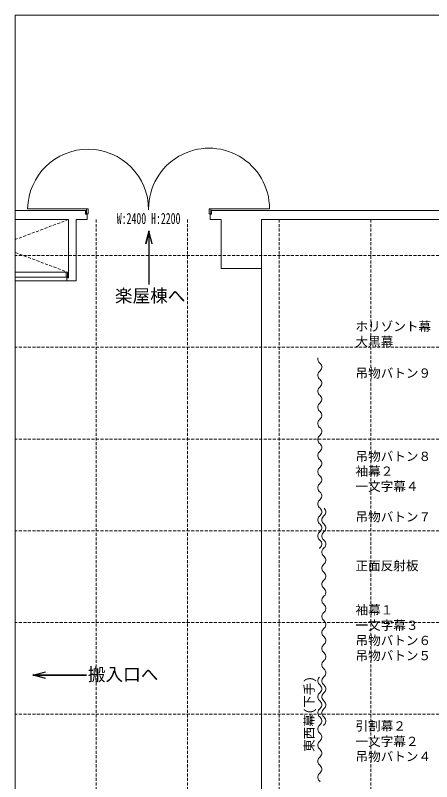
# Model space of a CAD drawing. Units: millimetres, scale not verified. Extents: x -10957 to 29043, y -19395 to 8905.
# Drawn here: x -10957 to -2695, y -6288 to 8905 of the extents above; entities that cross this region are included whole.
import ezdxf
from ezdxf.enums import TextEntityAlignment as Align

# ---------------------------------------------------------------- set-up
doc = ezdxf.new("R2010")
doc.units = ezdxf.units.MM
doc.header["$LTSCALE"] = 50
doc.linetypes.add('DASHED1', pattern=[1.8, 1.2, -0.6])
for name, color, linetype, lineweight in [('D-0', 7, 'Continuous', 18), ('D-A', 7, 'Continuous', 18), ('D-E', 4, 'DASHED1', 18), ('F-F', 7, 'Continuous', 18)]:
    doc.layers.add(name, color=color, linetype=linetype, lineweight=lineweight)
doc.styles.add('ＭＳ ゴシック', font='')
doc.styles.get('ＭＳ ゴシック').set_extended_font_data('MS Gothic')

msp = doc.modelspace()

# ---------------------------------------------------------------- linework, layer by layer
at = {"layer": 'D-0'}
for p, q in [((-10957.04, 5036.31), (-9562.53, 5036.31)), ((-9562.53, 4961.31), (-9562.53, 5036.31)), ((-9547.53, 4971.31), (-9547.53, 5071.31)), ((-9542.53, 5071.31), (-9512.53, 5071.31)), ((-9512.53, 5071.31), (-9512.53, 4971.31)), ((-7112.53, 5071.31), (-5912.53, 5071.31)), ((-7112.53, 5071.31), (-7077.53, 5071.31)), ((-7112.53, 5071.31), (-7112.53, 4971.31)), ((-7082.53, 5071.31), (-7112.53, 5071.31)), ((-7062.53, 5036.31), (24712.47, 5036.31)), ((-9532.53, 4961.31), (-9562.53, 4961.31)), ((-9512.53, 4971.31), (-9547.53, 4971.31)), ((-9532.53, 4961.31), (-9532.53, 4856.31)), ((-7092.53, 4961.31), (-7092.53, 4856.31)), ((-10957.04, 4856.31), (-9900.03, 4856.31)), ((-9900.03, 4856.31), (-9900.03, 3702.53)), ((-9750.03, 4856.31), (-9750.03, 3642.53)), ((-9750.03, 4856.31), (-9532.53, 4856.31)), ((-7092.53, 4856.31), (-6875.03, 4856.31)), ((-6875.03, 4856.31), (-6875.03, 3886.31)), ((-10957.04, 3812.53), (-9920.03, 3812.53)), ((-9950.03, 3712.53), (-9950.03, 3812.53)), ((-9920.03, 3712.53), (-9920.03, 3812.53)), ((-6875.03, 3886.31), (-6075.03, 3886.31)), ((-10957.04, 3712.53), (-9920.03, 3712.53)), ((-9933.71, 3702.53), (-9900.03, 3702.53)), ((-9933.71, 3702.53), (-9933.71, 3642.53)), ((-10957.04, 3642.53), (-9933.71, 3642.53)), ((-9933.71, 3642.53), (-9750.03, 3642.53))]:
    msp.add_line(p, q, dxfattribs=at)
at = {"layer": 'D-0', "linetype": 'DASHED1'}
for p, q in [((-9900.03, 4856.31), (-10957.04, 4461.58)), ((-10957.04, 4202.59), (-9920.03, 3812.53))]:
    msp.add_line(p, q, dxfattribs=at)
at = {"layer": 'D-0'}
for points in [[(-10712.36, 5071.31), (-9512.53, 5071.31), (-9547.53, 5071.31)], [(-7112.53, 4971.31), (-7077.53, 4971.31), (-7077.53, 5071.31)], [(-7092.53, 4961.31), (-7062.53, 4961.31), (-7062.53, 5036.31)], [(-875.03, 4856.31), (-6075.03, 4856.31), (-6075.03, 3886.31)]]:
    msp.add_lwpolyline(points, dxfattribs=at)
for centre, radius, start, end in [((-9512.53, 5051.31), 1200, 0, 179.02898), ((-7112.53, 5071.31), 1200, 359.95843, 180), ((-4851.16, 2091.01), 102.93, 165.77003, 236.9322), ((-4979.73, 1931.57), 102.95, 303.06149, 45.30471), ((-4851.09, 1772.12), 102.98, 134.72844, 236.94493), ((-4979.79, 1612.68), 103, 303.04873, 45.2383), ((-4851.03, 1453.23), 103.02, 134.79499, 236.95756), ((-4979.85, 1293.79), 103.05, 303.03619, 45.17168), ((-4850.97, 1134.35), 103.07, 134.86176, 236.96977), ((-4979.92, 974.9), 103.09, 303.02396, 45.10521), ((-4850.91, 815.46), 103.12, 134.92807, 236.98222), ((-4979.98, 656.01), 103.14, 303.0117, 45.03846), ((-4850.85, 496.57), 103.16, 134.99505, 236.99434), ((-4979.33, 336.82), 102.91, 303.07422, 45.37154), ((-4850.82, 177.37), 102.93, 134.6619, 236.9322), ((-4979.28, 17.88), 102.91, 303.07422, 45.37154), ((-4850.77, -141.57), 102.93, 134.6619, 236.9322), ((-4979.34, -301.01), 102.95, 303.06149, 45.30471), ((-4850.7, -460.46), 102.98, 134.72844, 236.94493), ((-4979.4, -619.9), 103, 303.04873, 45.2383), ((-4850.64, -779.35), 103.02, 134.79499, 236.95756), ((-4979.46, -938.79), 103.05, 303.03619, 45.17168), ((-4899.46, -938.79), 103.05, 303.03619, 45.17168), ((-4850.58, -1098.23), 103.07, 134.86176, 236.96977), ((-4770.58, -1098.23), 103.07, 134.86176, 236.96977), ((-4979.53, -1257.68), 103.09, 303.02396, 45.10521), ((-4899.53, -1257.68), 103.09, 303.02396, 45.10521), ((-4850.52, -1417.12), 103.12, 134.92807, 236.98222), ((-4770.52, -1417.12), 103.12, 134.92807, 236.98222), ((-4979.59, -1576.57), 103.14, 303.0117, 45.03846), ((-4899.59, -1576.57), 103.14, 303.0117, 45.03846), ((-4770.46, -1736.01), 103.16, 134.99505, 236.99434), ((-4898.94, -1895.76), 102.91, 303.07422, 45.37154), ((-4770.43, -2055.21), 102.93, 134.6619, 236.9322), ((-4899.01, -2214.65), 102.95, 303.06149, 45.30471), ((-4770.37, -2374.1), 102.98, 134.72844, 236.94493), ((-4899.07, -2533.54), 103, 303.04873, 45.2383), ((-4770.31, -2692.98), 103.02, 134.79499, 236.95756), ((-4899.13, -2852.43), 103.05, 303.03619, 45.17168), ((-4770.25, -3011.87), 103.07, 134.86176, 236.96977), ((-4899.19, -3171.32), 103.09, 303.02396, 45.10521), ((-4770.18, -3330.76), 103.12, 134.92807, 236.98222), ((-4899.26, -3490.21), 103.14, 303.0117, 45.03846), ((-4770.12, -3649.65), 103.16, 134.99505, 236.99434), ((-4899.32, -3809.09), 103.19, 302.99968, 44.9714), ((-4770.06, -3968.54), 103.21, 135.06218, 237.00626), ((-4899.38, -4127.98), 103.24, 302.98811, 44.90414), ((-4849.99, -4287.43), 103.26, 135.12912, 237.01777), ((-4769.99, -4287.43), 103.26, 135.12912, 237.01777), ((-4979.45, -4446.87), 103.28, 302.97637, 44.83753), ((-4899.45, -4446.87), 103.28, 302.97637, 44.83753), ((-4849.93, -4606.32), 103.31, 135.19604, 237.02946), ((-4769.93, -4606.32), 103.31, 135.19604, 237.02946), ((-4979.51, -4765.76), 103.33, 302.96505, 44.77015), ((-4899.51, -4765.76), 103.33, 302.96505, 44.77015), ((-4849.87, -4925.2), 103.36, 135.26327, 237.04076), ((-4769.87, -4925.2), 103.36, 135.26327, 237.04076), ((-4979.58, -5084.65), 103.38, 302.95353, 44.70304), ((-4899.58, -5084.65), 103.38, 302.95353, 44.70304), ((-4849.8, -5244.09), 103.41, 135.33084, 237.05207), ((-4979.64, -5403.54), 103.43, 302.94237, 44.63523), ((-4849.73, -5562.98), 103.45, 135.39877, 237.06302), ((-4979.71, -5722.42), 103.48, 302.93145, 44.56742), ((-4849.67, -5881.87), 103.5, 135.46654, 237.07402), ((-4979.77, -6041.31), 103.53, 302.92059, 44.49939), ((-4849.6, -6200.75), 103.56, 135.53475, 237.08463)]:
    msp.add_arc(centre, radius, start, end, dxfattribs=at)
at = {"layer": 'D-A'}
for p, q in [((-8372.63, 4379.45), (-8305.56, 4629.75)), ((-8367.79, 4378.16), (-8300.73, 4628.46)), ((-8362.96, 4376.86), (-8295.89, 4627.16)), ((-8248.17, 4376.86), (-8315.23, 4627.16)), ((-8310.57, 3568.23), (-8310.57, 4629.75)), ((-8243.33, 4378.16), (-8310.4, 4628.46)), ((-8238.5, 4379.45), (-8305.56, 4629.75)), ((-8305.56, 3568.23), (-8305.56, 4629.75)), ((-8300.56, 3568.23), (-8300.56, 4629.75)), ((-10357.48, -4108.71), (-10607.78, -4175.78)), ((-9546.26, -4170.77), (-10607.78, -4170.77)), ((-10357.48, -4242.85), (-10607.78, -4175.78)), ((-9546.26, -4175.78), (-10607.78, -4175.78)), ((-9546.26, -4180.78), (-10607.78, -4180.78)), ((-10356.19, -4113.55), (-10606.49, -4180.61)), ((-10356.19, -4238.01), (-10606.49, -4170.94)), ((-10354.89, -4118.38), (-10605.19, -4185.45)), ((-10354.89, -4233.18), (-10605.19, -4166.11))]:
    msp.add_line(p, q, dxfattribs=at)
at = {"layer": 'D-E'}
for p, q in [((-9355.03, 4856.31), (-9355.03, -12063.69)), ((-7537.03, 4856.31), (-7537.03, -12063.69)), ((-5719.03, 4856.31), (-5719.03, -12673.69)), ((-3901.03, 4856.31), (-3901.03, -12673.69)), ((29042.96, 4141.31), (-10957.04, 4141.31)), ((29042.96, 2323.31), (-10957.04, 2323.31)), ((29042.96, 505.31), (-10957.04, 505.31)), ((29042.96, -1312.69), (-10957.04, -1312.69)), ((29042.96, -3130.69), (-10957.04, -3130.69)), ((29042.96, -4948.69), (-10957.04, -4948.69))]:
    msp.add_line(p, q, dxfattribs=at)
at = {"layer": 'D-E', "color": 7, "linetype": 'Continuous'}
msp.add_line((-6075.03, -12063.69), (-6075.03, 3886.31), dxfattribs=at)
at = {"layer": 'F-F'}
for p, q in [((29042.96, 8905.13), (-10957.04, 8905.13)), ((-10957.04, 8905.13), (-10957.04, -19394.87))]:
    msp.add_line(p, q, dxfattribs=at)

# ---------------------------------------------------------------- texts
at = {"layer": 'D-A', "style": 'ＭＳ ゴシック', "width": 0.65}
msp.add_text('W:2400 H:2200', height=219.9, dxfattribs=at).set_placement((-8943.8, 4702.15), align=Align.BOTTOM_LEFT)
at = {"layer": 'D-A', "style": 'ＭＳ ゴシック'}
for s, height, p in [('楽屋棟へ', 256.6, (-8981.3, 3139.03)), ('ホリゾント幕', 183.3, (-4206.71, 2590.8)), ('大黒幕', 183.3, (-4206.71, 2290.8)), ('吊物バトン９', 183.3, (-4206.71, 1665.85)), ('吊物バトン８', 183.3, (-4206.71, 15.85)), ('袖幕２', 183.3, (-4206.71, -278.83)), ('一文字幕４', 183.3, (-4206.71, -578.89)), ('吊物バトン７', 183.3, (-4206.71, -1184.15)), ('正面反射板', 183.3, (-4206.71, -2152.53)), ('袖幕１', 183.3, (-4206.71, -3028.45)), ('一文字幕３', 183.3, (-4206.71, -3334.15)), ('吊物バトン６', 183.3, (-4206.71, -3634.15)), ('吊物バトン５', 183.3, (-4206.71, -3934.15)), ('搬入口へ', 256.6, (-9517.63, -4365.75)), ('引割幕２', 183.3, (-4206.71, -5328.83)), ('一文字幕２', 183.3, (-4206.71, -5634.54)), ('吊物バトン４', 183.3, (-4206.71, -5934.54))]:
    msp.add_text(s, height=height, dxfattribs=at).set_placement(p, align=Align.BOTTOM_LEFT)
msp.add_text('東西幕(下手)', height=183.3, rotation=90, dxfattribs=at).set_placement((-4978.73, -5698.69), align=Align.BOTTOM_LEFT)

doc.saveas('drawing.dxf')
